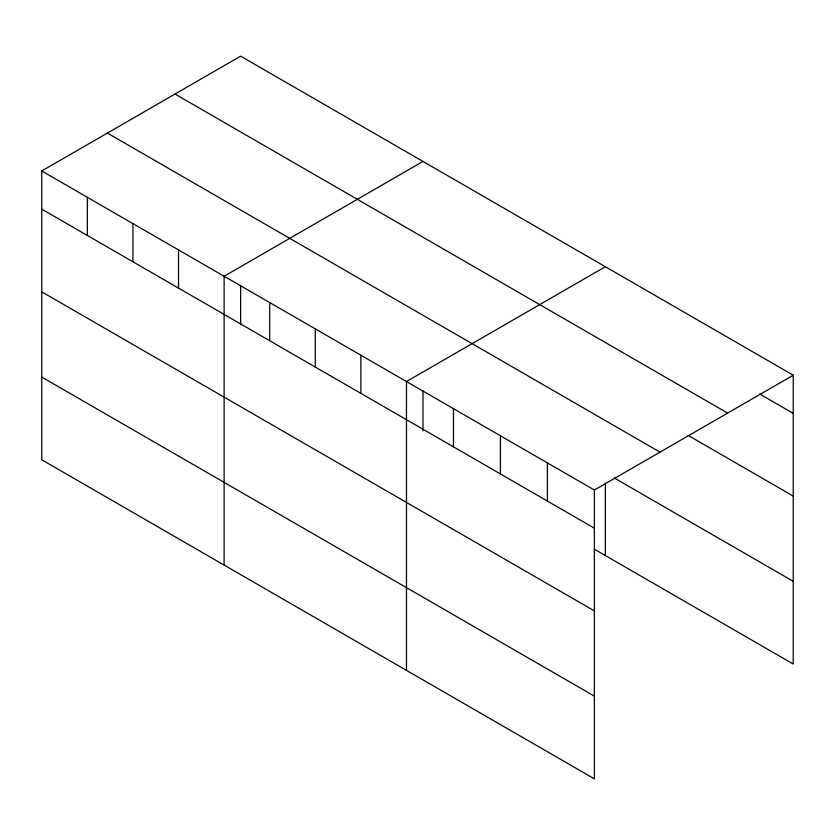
<?xml version="1.0" encoding="UTF-8"?>
<svg xmlns="http://www.w3.org/2000/svg" width="835" height="835" viewBox="0 0 835 835"><rect width="100%" height="100%" fill="white"/><g stroke="black" fill="none" stroke-linecap="round" stroke-linejoin="round"><path stroke-width="1.25" d="M41.75 170.966L594.374 490.02L594.374 778.846L41.75 459.793L41.75 170.966L240.626 56.154L793.25 375.207L793.25 664.034L594.238 549.138M422.99 161.437L224.114 276.26L224.114 565.086M605.354 266.72L406.478 381.543L406.478 670.369M594.374 490.02L793.25 375.207M759.693 394.005L793.25 413.377M174.995 94.042L727.619 413.095M688.123 435.39L793.25 496.094M107.381 133.078L660.005 452.132M614.309 478.006L793.25 581.317M41.75 209.136L594.374 528.19M41.75 291.853L594.374 610.907M41.75 377.076L594.374 696.129M605.354 483.173L605.354 555.557M547.405 462.903L547.405 501.073M500.426 435.786L500.426 473.956M453.457 408.659L453.457 446.829M422.99 390.811L422.99 430.881M360.887 355.219L360.887 393.389M315.296 328.896L315.296 367.066M269.705 302.583L269.705 340.743M240.626 285.528L240.626 324.293M178.523 249.936L178.523 288.106M132.932 223.613L132.932 261.783M87.341 197.29L87.341 235.46"/></g></svg>
